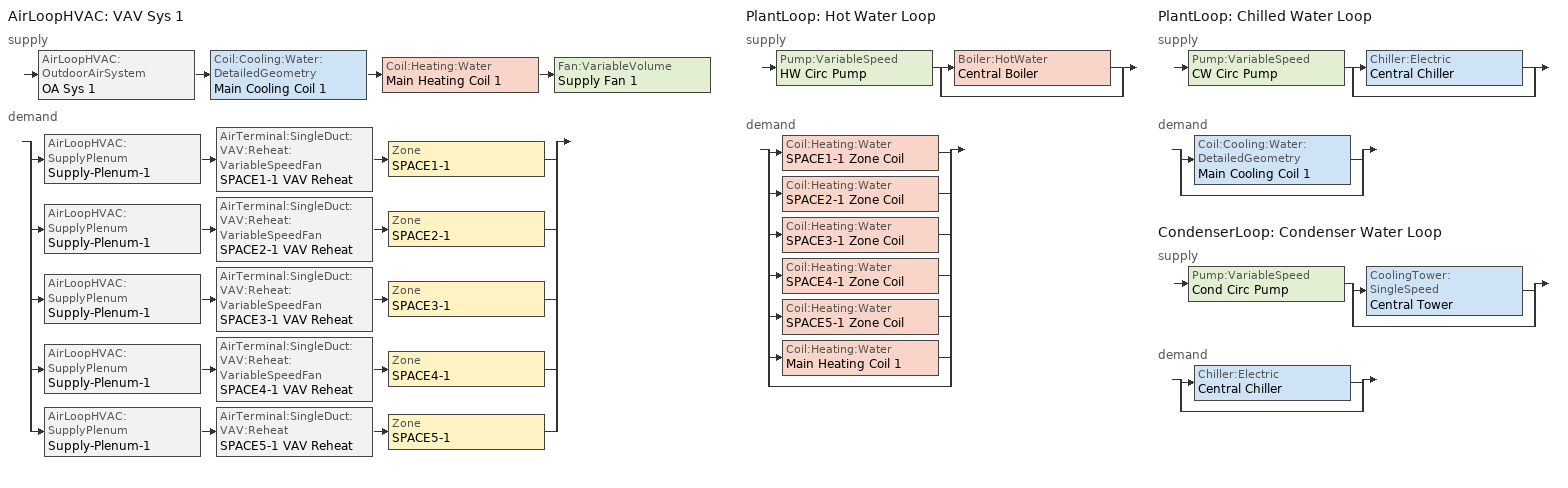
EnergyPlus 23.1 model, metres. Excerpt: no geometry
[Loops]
AirLoopHVAC 'VAV Sys 1'
 supply: AirLoopHVAC:OutdoorAirSystem 'OA Sys 1' > Coil:Cooling:Water:DetailedGeometry 'Main Cooling Coil 1' > Coil:Heating:Water 'Main Heating Coil 1' > Fan:VariableVolume 'Supply Fan 1'
 demand: split
  | AirLoopHVAC:SupplyPlenum 'Supply-Plenum-1' > AirTerminal:SingleDuct:VAV:Reheat:VariableSpeedFan 'SPACE1-1 VAV Reheat' > Zone 'SPACE1-1'
  | AirLoopHVAC:SupplyPlenum 'Supply-Plenum-1' > AirTerminal:SingleDuct:VAV:Reheat:VariableSpeedFan 'SPACE2-1 VAV Reheat' > Zone 'SPACE2-1'
  | AirLoopHVAC:SupplyPlenum 'Supply-Plenum-1' > AirTerminal:SingleDuct:VAV:Reheat:VariableSpeedFan 'SPACE3-1 VAV Reheat' > Zone 'SPACE3-1'
  | AirLoopHVAC:SupplyPlenum 'Supply-Plenum-1' > AirTerminal:SingleDuct:VAV:Reheat:VariableSpeedFan 'SPACE4-1 VAV Reheat' > Zone 'SPACE4-1'
  | AirLoopHVAC:SupplyPlenum 'Supply-Plenum-1' > AirTerminal:SingleDuct:VAV:Reheat 'SPACE5-1 VAV Reheat' > Zone 'SPACE5-1'
PlantLoop 'Hot Water Loop'
 supply: Pump:VariableSpeed 'HW Circ Pump' > split
  | Boiler:HotWater 'Central Boiler'
  | bypass
 demand: split
  | Coil:Heating:Water 'SPACE1-1 Zone Coil'
  | Coil:Heating:Water 'SPACE2-1 Zone Coil'
  | Coil:Heating:Water 'SPACE3-1 Zone Coil'
  | Coil:Heating:Water 'SPACE4-1 Zone Coil'
  | Coil:Heating:Water 'SPACE5-1 Zone Coil'
  | Coil:Heating:Water 'Main Heating Coil 1'
  | bypass
PlantLoop 'Chilled Water Loop'
 supply: Pump:VariableSpeed 'CW Circ Pump' > split
  | Chiller:Electric 'Central Chiller'
  | bypass
 demand: split
  | Coil:Cooling:Water:DetailedGeometry 'Main Cooling Coil 1'
  | bypass
CondenserLoop 'Condenser Water Loop'
 supply: Pump:VariableSpeed 'Cond Circ Pump' > split
  | CoolingTower:SingleSpeed 'Central Tower'
  | bypass
 demand: split
  | Chiller:Electric 'Central Chiller'
  | bypass
[Sizing:Zone] Zone Cooling Design Supply Air Temperature Input Method=SupplyAirTemperature; Zone Cooling Design Supply Air Temperature {C}=18; Zone Heating Design Supply Air Temperature Input Method=SupplyAirTemperature; Zone Heating Design Supply Air Temperature {C}=50; Zone Cooling Design Supply Air Humidity Ratio {kgWater/kgDryAir}=0.009; Zone Heating Design Supply Air Humidity Ratio {kgWater/kgDryAir}=0.004; Zone Heating Sizing Factor=0; Zone Cooling Sizing Factor=0; Cooling Design Air Flow Method=DesignDay; Cooling Design Air Flow Rate {m3/s}=0; Heating Design Air Flow Method=DesignDay; Heating Design Air Flow Rate {m3/s}=0; Account for Dedicated Outdoor Air System=No; Dedicated Outdoor Air System Control Strategy=NeutralSupplyAir; Dedicated Outdoor Air Low Setpoint Temperature for Design {C}=autosize; Dedicated Outdoor Air High Setpoint Temperature for Design {C}=autosize
Name | Design Specification Outdoor Air Object
SPACE1-1 | SZ DSOA SPACE1-1
SPACE2-1 | SZ DSOA SPACE2-1
SPACE3-1 | SZ DSOA SPACE3-1
SPACE4-1 | SZ DSOA SPACE4-1
SPACE5-1 | SZ DSOA SPACE5-1
[DesignSpecification:OutdoorAir] Outdoor Air Method=flow/person; Outdoor Air Flow per Person {m3/s-person}=0.00944; Outdoor Air Flow per Zone Floor Area {m3/s-m2}=0; Outdoor Air Flow per Zone {m3/s}=0
SZ DSOA SPACE1-1; SZ DSOA SPACE2-1; SZ DSOA SPACE3-1; SZ DSOA SPACE4-1; SZ DSOA SPACE5-1
[Sizing:System]
VAV Sys 1: Type of Load to Size On=sensible; Design Outdoor Air Flow Rate {m3/s}=autosize; Central Heating Maximum System Air Flow Ratio=0.3; Preheat Design Temperature {C}=7; Preheat Design Humidity Ratio {kgWater/kgDryAir}=0.008; Precool Design Temperature {C}=11; Precool Design Humidity Ratio {kgWater/kgDryAir}=0.008; Central Cooling Design Supply Air Temperature {C}=12; Central Heating Design Supply Air Temperature {C}=10; Type of Zone Sum to Use=noncoincident; 100% Outdoor Air in Cooling=no; 100% Outdoor Air in Heating=no; Central Cooling Design Supply Air Humidity Ratio {kgWater/kgDryAir}=0.008; Central Heating Design Supply Air Humidity Ratio {kgWater/kgDryAir}=0.008; Cooling Supply Air Flow Rate Method=DesignDay; Cooling Supply Air Flow Rate {m3/s}=0; Heating Supply Air Flow Rate Method=DesignDay; Heating Supply Air Flow Rate {m3/s}=0; Zone Maximum Outdoor Air Fraction=1; Cooling Design Capacity Method=CoolingDesignCapacity; Cooling Design Capacity {W}=autosize; Heating Design Capacity Method=HeatingDesignCapacity; Heating Design Capacity {W}=autosize; Central Cooling Capacity Control Method=VAV
[Sizing:Plant]
Name | Loop Type | Design Loop Exit Temperature {C} | Loop Design Temperature Difference {deltaC}
Hot Water Loop | heating | 82 | 11
Chilled Water Loop | cooling | 11 | 6.67
Condenser Water Loop | condenser | 29.4 | 5.6
[PlantLoop] Fluid Type=Water; Maximum Loop Flow Rate {m3/s}=autosize; Minimum Loop Flow Rate {m3/s}=0; Plant Loop Volume {m3}=autocalculate; Load Distribution Scheme=SequentialLoad
Name | Plant Equipment Operation Scheme | Maximum Loop Temperature {C} | Minimum Loop Temperature {C}
Hot Water Loop | Hot Loop Operation | 100 | 10
Chilled Water Loop | CW Loop Operation | 98 | 1
[SetpointManager:Scheduled] Control Variable=Temperature
Name | Schedule | Setpoint Node or NodeList
Dehum Supply Air Temp Manager 1 | Dehum Supply Air Temp Sch | Main Cooling Coil 1 Outlet Node
Heating Supply Air Temp Manager 1 | Heating Supply Air Temp Sch | Main Heating Coil 1 Outlet Node
Central Boiler Setpoint Manager | HW Loop Temp Schedule | Central Boiler Outlet Node
Central Chiller Setpoint Manager | CW Loop Temp Schedule | Central Chiller Outlet Node
[CondenserLoop]
Condenser Water Loop: Fluid Type=Water; Condenser Equipment Operation Scheme=Tower Loop Operation; Maximum Loop Temperature {C}=80; Minimum Loop Temperature {C}=10; Maximum Loop Flow Rate {m3/s}=autosize; Minimum Loop Flow Rate {m3/s}=0; Condenser Loop Volume {m3}=autocalculate; Load Distribution Scheme=SequentialLoad
[SetpointManager:FollowOutdoorAirTemperature]
MyCondenserControl: Control Variable=Temperature; Reference Temperature Type=OutdoorAirWetBulb; Offset Temperature Difference {deltaC}=0; Maximum Setpoint Temperature {C}=80; Minimum Setpoint Temperature {C}=10; Setpoint Node or NodeList=Condenser Supply Outlet Node
[PlantEquipmentOperationSchemes] Control Scheme 1 Schedule=PlantOnSched
Name | Control Scheme 1
Hot Loop Operation | Central Boiler Only
CW Loop Operation | Central Chiller Only
[CondenserEquipmentOperationSchemes]
Tower Loop Operation: Control Scheme 1=Year Round Tower Operation; Control Scheme 1 Schedule=PlantOnSched
[PlantEquipmentOperation:CoolingLoad] Load Range 1 Lower Limit {W}=0
Name | Load Range 1 Upper Limit {W} | Range 1 Equipment List
Central Chiller Only | 900000 | Cooling Plant
Year Round Tower Operation | 90000000 | All Towers
[PlantEquipmentOperation:HeatingLoad]
Central Boiler Only: Load Range 1 Lower Limit {W}=0; Load Range 1 Upper Limit {W}=1000000; Range 1 Equipment List=heating plant
[PlantEquipmentList]
heating plant: Central Boiler
Cooling Plant: Central Chiller
[CondenserEquipmentList]
All Towers: Central Tower
[AirLoopHVAC]
VAV Sys 1: Design Supply Air Flow Rate {m3/s}=autosize
[SetpointManager:ReturnAirBypassFlow]
RAB Manager 1: Control Variable=FLOW; HVAC Air Loop=VAV Sys 1; Temperature Setpoint Schedule=Seasonal Reset Supply Air Temp Sch
[Controller:WaterCoil] Control Variable=Temperature; Actuator Variable=FLOW; Controller Convergence Tolerance {deltaC}=autosize; Maximum Actuated Flow {m3/s}=autosize; Minimum Actuated Flow {m3/s}=0
Name | Action
Central Cooling Coil Contoller 1 | Reverse
Central Heating Coil Contoller 1 | Normal
[Controller:OutdoorAir]
OA Controller 1: Minimum Outdoor Air Flow Rate {m3/s}=autosize; Maximum Outdoor Air Flow Rate {m3/s}=autosize; Economizer Control Type=NoEconomizer; Economizer Control Action Type=ModulateFlow; Economizer Maximum Limit Dry-Bulb Temperature {C}=19; Economizer Minimum Limit Dry-Bulb Temperature {C}=4; Lockout Type=NoLockout; Minimum Limit Type=FixedMinimum; Minimum Outdoor Air Schedule=Min OA Sched
[Zone equipment]
SPACE1-1: SPACE1-1 VAV Reheat
SPACE2-1: SPACE2-1 VAV Reheat
SPACE3-1: SPACE3-1 VAV Reheat
SPACE4-1: SPACE4-1 VAV Reheat
SPACE5-1: SPACE5-1 VAV Reheat
[AirTerminal:SingleDuct:VAV:Reheat:VariableSpeedFan] Availability Schedule=ReheatCoilAvailSched; Maximum Cooling Air Flow Rate {m3/s}=autosize; Maximum Heating Air Flow Rate {m3/s}=autosize; Zone Minimum Air Flow Fraction=0.05; Maximum Hot Water or Steam Flow Rate {m3/s}=autosize; Minimum Hot Water or Steam Flow Rate {m3/s}=0; Heating Convergence Tolerance=0.001
Name | Fan | Heating Coil
SPACE1-1 VAV Reheat | SPACE1-1 Zone Fan | SPACE1-1 Zone Coil
SPACE2-1 VAV Reheat | SPACE2-1 Zone Fan | SPACE2-1 Zone Coil
SPACE3-1 VAV Reheat | SPACE3-1 Zone Fan | SPACE3-1 Zone Coil
SPACE4-1 VAV Reheat | SPACE4-1 Zone Fan | SPACE4-1 Zone Coil
[AirTerminal:SingleDuct:VAV:Reheat]
SPACE5-1 VAV Reheat: Availability Schedule=ReheatCoilAvailSched; Maximum Air Flow Rate {m3/s}=autosize; Zone Minimum Air Flow Input Method=Constant; Constant Minimum Air Flow Fraction=0.3; Reheat Coil=SPACE5-1 Zone Coil; Maximum Hot Water or Steam Flow Rate {m3/s}=autosize; Minimum Hot Water or Steam Flow Rate {m3/s}=0; Convergence Tolerance=0.001; Damper Heating Action=ReverseWithLimits; Maximum Flow per Zone Floor Area During Reheat {m3/s-m2}=AUTOCALCULATE; Maximum Flow Fraction During Reheat=AUTOCALCULATE
[ZoneControl:Thermostat] Control Type Schedule=Zone Control Type Sched; Control 1=DualSetPoint
Name | Zone or ZoneList
SPACE1-1 Control | SPACE1-1
SPACE2-1 Control | SPACE2-1
SPACE3-1 Control | SPACE3-1
SPACE4-1 Control | SPACE4-1
SPACE5-1 Control | SPACE5-1
[ThermostatSetpoint:DualSetpoint]
DualSetPoint: Heating Setpoint Temperature Schedule=Htg-SetP-Sch; Cooling Setpoint Temperature Schedule=Clg-SetP-Sch
[AirLoopHVAC:ReturnPlenum]
Return-Plenum-1: Zone=PLENUM-1
[AirLoopHVAC:SupplyPlenum]
Supply-Plenum-1: Zone=Sup-PLENUM-1
[Boiler:HotWater]
Central Boiler: Fuel Type=NaturalGas; Nominal Capacity {W}=autosize; Nominal Thermal Efficiency=0.8; Efficiency Curve Temperature Evaluation Variable=LeavingBoiler; Normalized Boiler Efficiency Curve=BoilerEfficiency; Design Water Flow Rate {m3/s}=autosize; Minimum Part Load Ratio=0; Maximum Part Load Ratio=1.2; Optimum Part Load Ratio=1; Water Outlet Upper Temperature Limit {C}=100; Boiler Flow Mode=LeavingSetpointModulated
[Chiller:Electric]
Central Chiller: Condenser Type=WaterCooled; Nominal Capacity {W}=autosize; Nominal COP {W/W}=3.2; Minimum Part Load Ratio=0; Maximum Part Load Ratio=1; Optimum Part Load Ratio=0.65; Design Condenser Inlet Temperature {C}=29.44; Temperature Rise Coefficient=2.682759; Design Chilled Water Outlet Temperature {C}=6.667; Design Chilled Water Flow Rate {m3/s}=autosize; Design Condenser Fluid Flow Rate {m3/s}=autosize; Coefficient 1 of Capacity Ratio Curve=0.944836; Coefficient 2 of Capacity Ratio Curve=-0.0570088; Coefficient 3 of Capacity Ratio Curve=-0.00185486; Coefficient 1 of Power Ratio Curve=1.907846; Coefficient 2 of Power Ratio Curve=-1.20499; Coefficient 3 of Power Ratio Curve=0.263462; Coefficient 1 of Full Load Ratio Curve=0.03303; Coefficient 2 of Full Load Ratio Curve=0.6852; Coefficient 3 of Full Load Ratio Curve=0.2818; Chilled Water Outlet Temperature Lower Limit {C}=5; Chiller Flow Mode=LeavingSetpointModulated
[CoolingTower:SingleSpeed]
Central Tower: Design Water Flow Rate {m3/s}=autosize; Design Air Flow Rate {m3/s}=autosize; Design Fan Power {W}=autosize; Design U-Factor Times Area Value {W/K}=autosize; Free Convection Regime Air Flow Rate {m3/s}=0; Free Convection Regime U-Factor Times Area Value {W/K}=0
[Pump:VariableSpeed] Design Maximum Flow Rate {m3/s}=autosize; Design Pump Head {Pa}=179352; Design Power Consumption {W}=autosize; Motor Efficiency=0.9; Fraction of Motor Inefficiencies to Fluid Stream=0; Coefficient 1 of the Part Load Performance Curve=0; Coefficient 2 of the Part Load Performance Curve=1; Coefficient 3 of the Part Load Performance Curve=0; Coefficient 4 of the Part Load Performance Curve=0; Design Minimum Flow Rate {m3/s}=0; Pump Control Type=INTERMITTENT
Name | Pump Flow Rate Schedule
HW Circ Pump
CW Circ Pump; Cond Circ Pump | CoolingPumpAvailSched
[Coil:Heating:Water] Availability Schedule=ReheatCoilAvailSched; U-Factor Times Area Value {W/K}=autosize; Maximum Water Flow Rate {m3/s}=autosize; Performance Input Method=UFactorTimesAreaAndDesignWaterFlowRate; Rated Capacity {W}=autosize; Rated Inlet Water Temperature {C}=82.2; Rated Inlet Air Temperature {C}=16.6; Rated Outlet Water Temperature {C}=71.1; Rated Outlet Air Temperature {C}=32.2
SPACE1-1 Zone Coil; SPACE2-1 Zone Coil; SPACE3-1 Zone Coil; SPACE4-1 Zone Coil; SPACE5-1 Zone Coil; Main Heating Coil 1
[Coil:Cooling:Water:DetailedGeometry]
Main Cooling Coil 1: Availability Schedule=CoolingCoilAvailSched; Maximum Water Flow Rate {m3/s}=autosize; Tube Outside Surface Area {m2}=autosize; Total Tube Inside Area {m2}=autosize; Fin Surface Area {m2}=autosize; Minimum Airflow Area {m2}=autosize; Coil Depth {m}=autosize; Fin Diameter {m}=autosize; Number of Tubes per Row=autosize
[Fan:VariableVolume] Availability Schedule=FanAvailSched; Fan Total Efficiency=0.7; Maximum Flow Rate {m3/s}=autosize; Fan Power Minimum Flow Rate Input Method=FixedFlowRate; Fan Power Minimum Air Flow Rate {m3/s}=0; Motor Efficiency=0.9; Motor In Airstream Fraction=1; Fan Power Coefficient 1=0.00153028; Fan Power Coefficient 2=0.00520806; Fan Power Coefficient 3=1.10862; Fan Power Coefficient 4=-0.116356; Fan Power Coefficient 5=0
Name | Pressure Rise {Pa}
SPACE1-1 Zone Fan; SPACE2-1 Zone Fan; SPACE3-1 Zone Fan; SPACE4-1 Zone Fan | 125
Supply Fan 1 | 250
[Schedule:Compact]
Htg-SetP-Sch: Through: 12/31, For: Weekends HoliDay, Until: 7:00, 12.8, Until: 14:00, 21.1, Until: 24:00, 12.8, For: SummerDesignDay, Until: 24:00, 21.1, For: WinterDesignDay, Until: 24:00, 21.1, For: AllOtherDays, Until: 7:00, 12.8, Until: 19:00, 21.1, Until: 24:00, 12.8
Clg-SetP-Sch: Through: 12/31, For: Weekends HoliDay, Until: 7:00, 40, Until: 14:00, 25, Until: 24:00, 32.2, For: SummerDesignDay, Until: 24:00, 25, For: WinterDesignDay, Until: 24:00, 25, For: AllOtherDays, Until: 7:00, 40, Until: 19:00, 25, Until: 24:00, 40
Zone Control Type Sched: Through: 12/31, For: AllDays, Until: 24:00, 4
Min OA Sched: Through: 12/31, For: Weekdays SummerDesignDay WinterDesignDay, Until: 7:00, 0.02, Until: 19:00, 1, Until: 24:00, 0.02, For: AllOtherDays, Until: 24:00, 0.02
FanAvailSched; ReheatCoilAvailSched: Through: 3/31, For: Alldays, Until: 24:00, 1, Through: 9/30, For: Weekdays, Until: 7:00, 0, Until: 18:00, 1, Until: 24:00, 0, For: Weekends Holidays CustomDay1 CustomDay2, Until: 24:00, 0, For: AllOtherDays, Until: 24:00, 1, Through: 12/31, For: Alldays, Until: 24:00, 1
CW Loop Temp Schedule: Through: 12/31, For: Alldays, Until: 24:00, 11
HW Loop Temp Schedule: Through: 12/31, For: Alldays, Until: 24:00, 82
PlantOnSched; CoolingCoilAvailSched; CoolingPumpAvailSched: Through: 12/31, For: Alldays, Until: 24:00, 1
Seasonal Reset Supply Air Temp Sch: Through: 12/31, For: Alldays, Until: 24:00, 17.2
Heating Supply Air Temp Sch: Through: 12/31, For: Alldays, Until: 24:00, 10
Dehum Supply Air Temp Sch: Through: 12/31, For: Alldays, Until: 24:00, 12
[Curve:Quadratic]
BoilerEfficiency: Coefficient1 Constant=1; Coefficient2 x=0; Coefficient3 x**2=0; Minimum Value of x=0; Maximum Value of x=1
